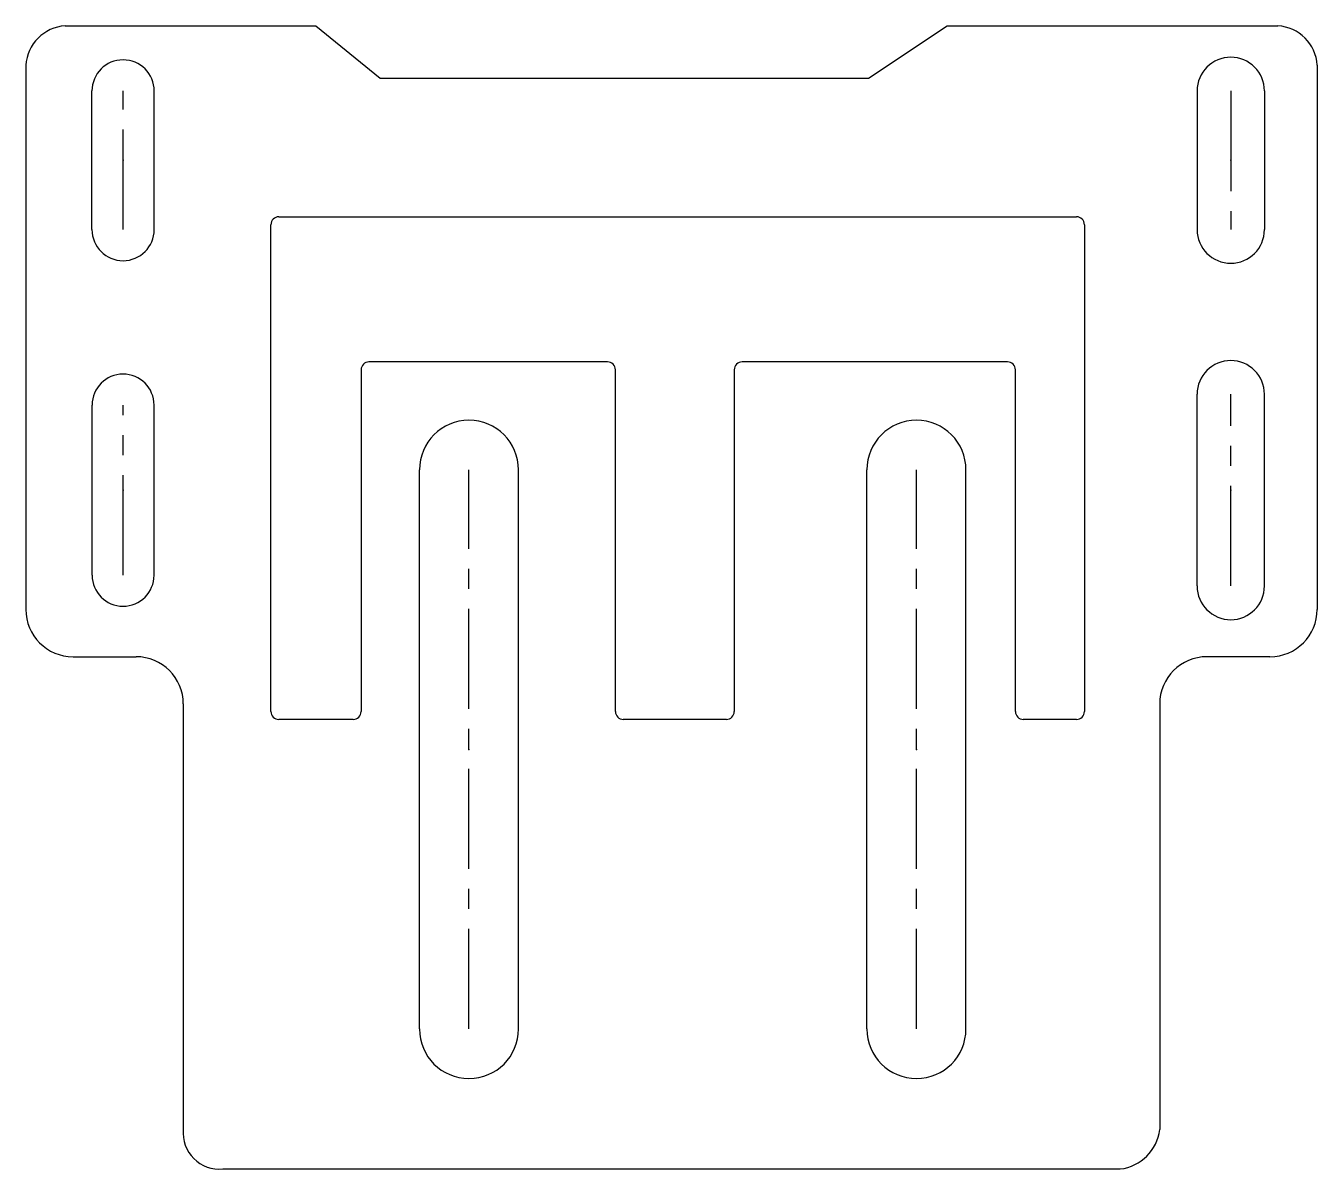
# Model space of a CAD drawing. Header units: millimetres. Extents: x 0 to 164, y 0 to 145.
import ezdxf

# ---------------------------------------------------------------- set-up
doc = ezdxf.new("R2010")
doc.units = ezdxf.units.MM
doc.header["$PDSIZE"] = -1
doc.linetypes.add('CENTERX2', pattern=[20.32, 12.7, -2.54, 2.54, -2.54])

msp = doc.modelspace()

# ---------------------------------------------------------------- linework, layer by layer
at = {"color": 7, "linetype": 'Continuous'}
for p, q in [((5, 145.1), (36.85, 145.1)), ((36.85, 145.1), (45, 138.45)), ((107, 138.45), (117, 145.1)), ((117, 145.1), (159, 145.1)), ((0, 140.1), (0, 71.02)), ((164, 140.1), (164, 71.02)), ((45, 138.45), (107, 138.45)), ((8.4, 119.24), (8.4, 136.83)), ((16.3, 119.24), (16.3, 136.83)), ((148.75, 136.83), (148.75, 119.24)), ((157.32, 136.83), (157.32, 119.24)), ((31.13, 58.07), (31.13, 119.86)), ((32.13, 120.86), (133.44, 120.86)), ((134.44, 119.86), (134.44, 58.07)), ((73.88, 102.44), (43.58, 102.44)), ((124.68, 102.44), (90.97, 102.44)), ((42.58, 101.44), (42.58, 58.07)), ((74.88, 58.07), (74.88, 101.44)), ((89.97, 101.44), (89.97, 58.07)), ((125.68, 58.07), (125.68, 101.44)), ((8.41, 75.37), (8.41, 96.96)), ((16.29, 75.37), (16.29, 96.96)), ((148.75, 74), (148.75, 98.33)), ((157.32, 74), (157.32, 98.33)), ((49.99, 17.77), (49.99, 88.74)), ((62.57, 17.77), (62.57, 88.74)), ((106.82, 17.77), (106.82, 88.74)), ((119.4, 17.77), (119.4, 88.74)), ((6, 65.02), (14, 65.02)), ((158, 65.02), (150, 65.02)), ((20, 59.02), (20, 5)), ((144, 59.02), (144, 5)), ((41.58, 57.07), (32.13, 57.07)), ((88.97, 57.07), (75.88, 57.07)), ((133.44, 57.07), (126.68, 57.07)), ((25, 0), (139, 0))]:
    msp.add_line(p, q, dxfattribs=at)
at = {"color": 7, "linetype": 'CENTERX2'}
for p, q in [((12.35, 119.24), (12.35, 136.83)), ((153.03, 136.83), (153.03, 119.24)), ((12.35, 75.37), (12.35, 96.96)), ((153.03, 74), (153.03, 98.33)), ((56.28, 17.77), (56.28, 88.74)), ((113.11, 17.77), (113.11, 88.74))]:
    msp.add_line(p, q, dxfattribs=at)
at = {"color": 7, "linetype": 'Continuous'}
for centre, radius, start, end in [((5.37, 139.72), 5.39, 93.9691, 176.0309), ((158.72, 139.81), 5.29, 3.0846, 86.9154), ((153.03, 136.83), 4.28, 0, 180), ((12.35, 136.83), 3.95, 0, 180), ((32.13, 119.86), 1, 90, 180), ((133.44, 119.86), 1, 0, 90), ((12.35, 119.24), 3.95, 180, 0), ((153.03, 119.24), 4.28, 180, 0), ((43.58, 101.44), 1, 90, 180), ((73.88, 101.44), 1, 0, 90), ((90.97, 101.44), 1, 90, 180), ((124.68, 101.44), 1, 0, 90), ((153.03, 98.33), 4.28, 0, 180), ((12.35, 96.96), 3.94, 0, 180), ((56.28, 88.74), 6.29, 0, 180), ((113.11, 88.74), 6.29, 0, 180), ((12.35, 75.37), 3.94, 180, 0), ((153.03, 74), 4.28, 180, 0), ((6, 71.02), 6, 180, 270), ((158, 71.02), 6, 270, 0), ((14, 59.02), 6, 0, 90), ((150, 59.02), 6, 90, 180), ((32.13, 58.07), 1, 180, 270), ((41.58, 58.07), 1, 270, 0), ((75.88, 58.07), 1, 180, 270), ((88.97, 58.07), 1, 270, 0), ((126.68, 58.07), 1, 180, 270), ((133.44, 58.07), 1, 270, 0), ((56.28, 17.77), 6.29, 180, 0), ((113.11, 17.77), 6.29, 180, 0), ((24.55, 4.55), 4.57, 174.3091, 275.6909), ((138.31, 5.69), 5.73, 276.9192, 353.0808)]:
    msp.add_arc(centre, radius, start, end, dxfattribs=at)
for p in [(12.35, 128.04), (153.03, 128.04), (12.35, 86.17), (153.03, 86.17), (56.28, 53.25), (113.11, 53.25)]:
    msp.add_point(p, dxfattribs=at)

doc.saveas('drawing.dxf')
